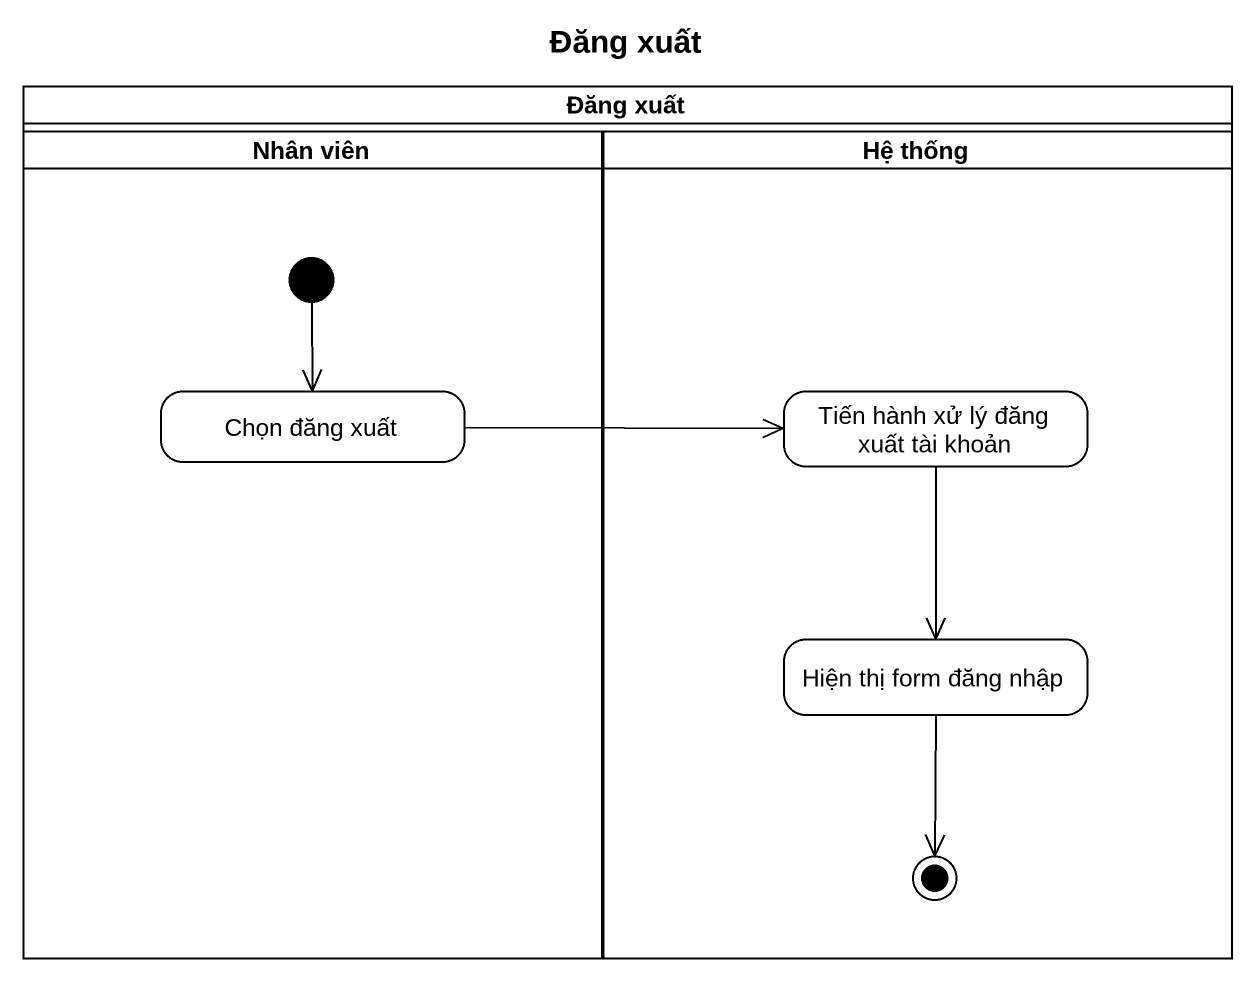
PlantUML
@startuml
title Đăng xuất
hide empty description
state "Đăng xuất" as Đăng_xuất <<partition>> {
  state "Nhân viên" as Nhân_viên <<partition>> {
    state "Chọn đăng xuất" as Chọn_đăng_xuất
    [*] --> Chọn_đăng_xuất
  }
  state "Hệ thống" as Hệ_thống <<partition>> {
    state "Tiến hành xử lý đăng xuất tài khoản" as Tiến_hành_xử_lý_đăng_xuất
    state "Hiện thị form đăng nhập" as Hiện_thị_form_đăng_nhập
    Hiện_thị_form_đăng_nhập --> [*]
  }
}
Chọn_đăng_xuất -right-> Tiến_hành_xử_lý_đăng_xuất
Tiến_hành_xử_lý_đăng_xuất --> Hiện_thị_form_đăng_nhập
@enduml
